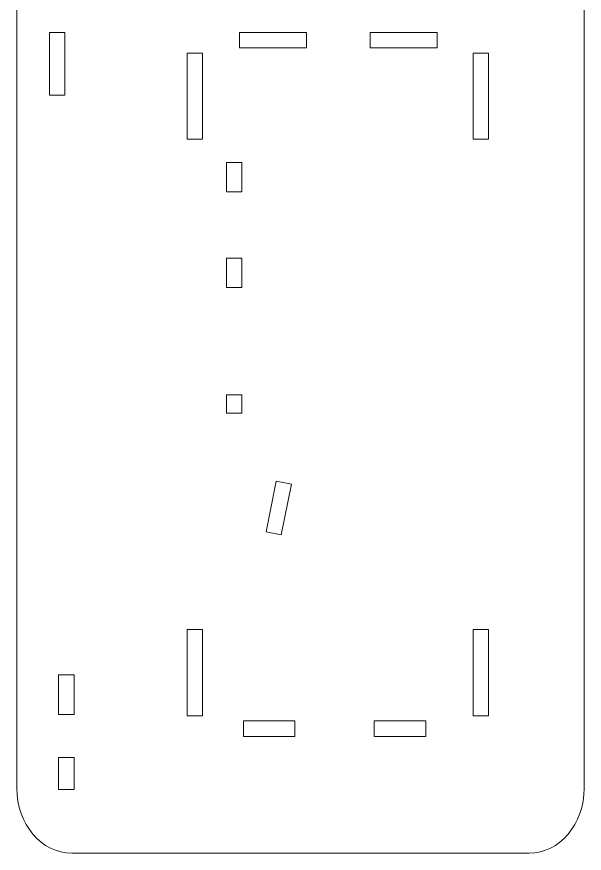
# Model space of a CAD drawing. Header units: centimetres. Extents: x -16.2 to 16.2, y -18.7 to 18.7.
# Drawn here: x 4.96 to 15.99, y -17.74 to -1.48 of the extents above; entities that cross this region are included whole.
import ezdxf

# ---------------------------------------------------------------- set-up
doc = ezdxf.new("R2010")
doc.units = ezdxf.units.CM
doc.header["$MEASUREMENT"] = 0
doc.layers.add('layer 1', color=7, linetype='Continuous')

msp = doc.modelspace()

# ---------------------------------------------------------------- linework, layer by layer
at = {"layer": 'layer 1', "color": 240, "lineweight": 9}
for points, knots in [([(15.98628, -1.17573), (15.98628, -1.17573), (15.98628, -16.47717), (15.98628, -16.47717), (15.98628, -16.47717), (15.98628, -17.17413), (15.50579, -17.74437), (14.91852, -17.74437), (14.91852, -17.74437), (14.91852, -17.74437), (6.0294, -17.74437), (6.0294, -17.74437), (6.0294, -17.74437), (5.44213, -17.74437), (4.96163, -17.17413), (4.96163, -16.47717), (4.96163, -16.47717), (4.96163, -16.47717), (4.96163, -1.17573), (4.96163, -1.17573), (4.96163, -1.17573), (4.96163, -0.47877), (5.44213, 0.09147), (6.0294, 0.09147), (6.0294, 0.09147), (6.0294, 0.09147), (14.91852, 0.09147), (14.91852, 0.09147), (14.91852, 0.09147), (15.50579, 0.09147), (15.98628, -0.47877), (15.98628, -1.17573)], [0, 0, 0, 0, 0.11111111, 0.11111111, 0.11111111, 0.11111111, 0.22222222, 0.22222222, 0.22222222, 0.22222222, 0.33333333, 0.33333333, 0.33333333, 0.33333333, 0.44444444, 0.44444444, 0.44444444, 0.44444444, 0.55555556, 0.55555556, 0.55555556, 0.55555556, 0.66666667, 0.66666667, 0.66666667, 0.66666667, 0.77777778, 0.77777778, 0.77777778, 0.77777778, 1, 1, 1, 1]), ([(5.89789, -1.78887), (5.89789, -1.78887), (5.89789, -3.00962), (5.89789, -3.00962), (5.89789, -3.00962), (5.89789, -3.00962), (5.59789, -3.00962), (5.59789, -3.00962), (5.59789, -3.00962), (5.59789, -3.00962), (5.59789, -1.78887), (5.59789, -1.78887), (5.59789, -1.78887), (5.59789, -1.78887), (5.89789, -1.78887), (5.89789, -1.78887)], [0, 0, 0, 0, 0.2, 0.2, 0.2, 0.2, 0.4, 0.4, 0.4, 0.4, 0.6, 0.6, 0.6, 0.6, 1, 1, 1, 1]), ([(10.58744, -2.08887), (10.58744, -2.08887), (9.28744, -2.08887), (9.28744, -2.08887), (9.28744, -2.08887), (9.28744, -2.08887), (9.28744, -1.78887), (9.28744, -1.78887), (9.28744, -1.78887), (9.28744, -1.78887), (10.58744, -1.78887), (10.58744, -1.78887), (10.58744, -1.78887), (10.58744, -1.78887), (10.58744, -2.08887), (10.58744, -2.08887)], [0, 0, 0, 0, 0.2, 0.2, 0.2, 0.2, 0.4, 0.4, 0.4, 0.4, 0.6, 0.6, 0.6, 0.6, 1, 1, 1, 1]), ([(13.12744, -2.08887), (13.12744, -2.08887), (11.82744, -2.08887), (11.82744, -2.08887), (11.82744, -2.08887), (11.82744, -2.08887), (11.82744, -1.78887), (11.82744, -1.78887), (11.82744, -1.78887), (11.82744, -1.78887), (13.12744, -1.78887), (13.12744, -1.78887), (13.12744, -1.78887), (13.12744, -1.78887), (13.12744, -2.08887), (13.12744, -2.08887)], [0, 0, 0, 0, 0.2, 0.2, 0.2, 0.2, 0.4, 0.4, 0.4, 0.4, 0.6, 0.6, 0.6, 0.6, 1, 1, 1, 1]), ([(8.57002, -2.18818), (8.57002, -2.18818), (8.57002, -3.86524), (8.57002, -3.86524), (8.57002, -3.86524), (8.57002, -3.86524), (8.27002, -3.86524), (8.27002, -3.86524), (8.27002, -3.86524), (8.27002, -3.86524), (8.27002, -2.18818), (8.27002, -2.18818), (8.27002, -2.18818), (8.27002, -2.18818), (8.57002, -2.18818), (8.57002, -2.18818)], [0, 0, 0, 0, 0.2, 0.2, 0.2, 0.2, 0.4, 0.4, 0.4, 0.4, 0.6, 0.6, 0.6, 0.6, 1, 1, 1, 1]), ([(14.1286, -2.18818), (14.1286, -2.18818), (14.1286, -3.86524), (14.1286, -3.86524), (14.1286, -3.86524), (14.1286, -3.86524), (13.8286, -3.86524), (13.8286, -3.86524), (13.8286, -3.86524), (13.8286, -3.86524), (13.8286, -2.18818), (13.8286, -2.18818), (13.8286, -2.18818), (13.8286, -2.18818), (14.1286, -2.18818), (14.1286, -2.18818)], [0, 0, 0, 0, 0.2, 0.2, 0.2, 0.2, 0.4, 0.4, 0.4, 0.4, 0.6, 0.6, 0.6, 0.6, 1, 1, 1, 1]), ([(9.337, -4.88381), (9.337, -4.88381), (9.337, -4.31555), (9.337, -4.31555), (9.337, -4.31555), (9.337, -4.31555), (9.03701, -4.31555), (9.03701, -4.31555), (9.03701, -4.31555), (9.03701, -4.31555), (9.03701, -4.88381), (9.03701, -4.88381), (9.03701, -4.88381), (9.03701, -4.88381), (9.337, -4.88381), (9.337, -4.88381)], [0, 0, 0, 0, 0.2, 0.2, 0.2, 0.2, 0.4, 0.4, 0.4, 0.4, 0.6, 0.6, 0.6, 0.6, 1, 1, 1, 1]), ([(9.337, -6.74798), (9.337, -6.74798), (9.337, -6.17279), (9.337, -6.17279), (9.337, -6.17279), (9.337, -6.17279), (9.03701, -6.17279), (9.03701, -6.17279), (9.03701, -6.17279), (9.03701, -6.17279), (9.03701, -6.74798), (9.03701, -6.74798), (9.03701, -6.74798), (9.03701, -6.74798), (9.337, -6.74798), (9.337, -6.74798)], [0, 0, 0, 0, 0.2, 0.2, 0.2, 0.2, 0.4, 0.4, 0.4, 0.4, 0.6, 0.6, 0.6, 0.6, 1, 1, 1, 1]), ([(9.337, -9.18734), (9.337, -9.18734), (9.337, -8.83391), (9.337, -8.83391), (9.337, -8.83391), (9.337, -8.83391), (9.03701, -8.83391), (9.03701, -8.83391), (9.03701, -8.83391), (9.03701, -8.83391), (9.03701, -9.18734), (9.03701, -9.18734), (9.03701, -9.18734), (9.03701, -9.18734), (9.337, -9.18734), (9.337, -9.18734)], [0, 0, 0, 0, 0.2, 0.2, 0.2, 0.2, 0.4, 0.4, 0.4, 0.4, 0.6, 0.6, 0.6, 0.6, 1, 1, 1, 1]), ([(10.29691, -10.5663), (10.29691, -10.5663), (10.10005, -11.55269), (10.10005, -11.55269), (10.10005, -11.55269), (10.10005, -11.55269), (9.80586, -11.49398), (9.80586, -11.49398), (9.80586, -11.49398), (9.80586, -11.49398), (10.00272, -10.50759), (10.00272, -10.50759), (10.00272, -10.50759), (10.00272, -10.50759), (10.29691, -10.5663), (10.29691, -10.5663)], [0, 0, 0, 0, 0.2, 0.2, 0.2, 0.2, 0.4, 0.4, 0.4, 0.4, 0.6, 0.6, 0.6, 0.6, 1, 1, 1, 1]), ([(8.57002, -13.3952), (8.57002, -13.3952), (8.57002, -15.07225), (8.57002, -15.07225), (8.57002, -15.07225), (8.57002, -15.07225), (8.27003, -15.07225), (8.27003, -15.07225), (8.27003, -15.07225), (8.27003, -15.07225), (8.27003, -13.3952), (8.27003, -13.3952), (8.27003, -13.3952), (8.27003, -13.3952), (8.57002, -13.3952), (8.57002, -13.3952)], [0, 0, 0, 0, 0.2, 0.2, 0.2, 0.2, 0.4, 0.4, 0.4, 0.4, 0.6, 0.6, 0.6, 0.6, 1, 1, 1, 1]), ([(14.1286, -13.3952), (14.1286, -13.3952), (14.1286, -15.07225), (14.1286, -15.07225), (14.1286, -15.07225), (14.1286, -15.07225), (13.82861, -15.07225), (13.82861, -15.07225), (13.82861, -15.07225), (13.82861, -15.07225), (13.82861, -13.3952), (13.82861, -13.3952), (13.82861, -13.3952), (13.82861, -13.3952), (14.1286, -13.3952), (14.1286, -13.3952)], [0, 0, 0, 0, 0.2, 0.2, 0.2, 0.2, 0.4, 0.4, 0.4, 0.4, 0.6, 0.6, 0.6, 0.6, 1, 1, 1, 1]), ([(6.07476, -14.2741), (6.07476, -14.2741), (6.07476, -15.04398), (6.07476, -15.04398), (6.07476, -15.04398), (6.07476, -15.04398), (5.77476, -15.04398), (5.77476, -15.04398), (5.77476, -15.04398), (5.77476, -15.04398), (5.77476, -14.2741), (5.77476, -14.2741), (5.77476, -14.2741), (5.77476, -14.2741), (6.07476, -14.2741), (6.07476, -14.2741)], [0, 0, 0, 0, 0.2, 0.2, 0.2, 0.2, 0.4, 0.4, 0.4, 0.4, 0.6, 0.6, 0.6, 0.6, 1, 1, 1, 1]), ([(9.36658, -15.17155), (9.36658, -15.17155), (10.36658, -15.17155), (10.36658, -15.17155), (10.36658, -15.17155), (10.36658, -15.17155), (10.36658, -15.47155), (10.36658, -15.47155), (10.36658, -15.47155), (10.36658, -15.47155), (9.36658, -15.47155), (9.36658, -15.47155), (9.36658, -15.47155), (9.36658, -15.47155), (9.36658, -15.17155), (9.36658, -15.17155)], [0, 0, 0, 0, 0.2, 0.2, 0.2, 0.2, 0.4, 0.4, 0.4, 0.4, 0.6, 0.6, 0.6, 0.6, 1, 1, 1, 1]), ([(11.90658, -15.17155), (11.90658, -15.17155), (12.90658, -15.17155), (12.90658, -15.17155), (12.90658, -15.17155), (12.90658, -15.17155), (12.90658, -15.47155), (12.90658, -15.47155), (12.90658, -15.47155), (12.90658, -15.47155), (11.90658, -15.47155), (11.90658, -15.47155), (11.90658, -15.47155), (11.90658, -15.47155), (11.90658, -15.17155), (11.90658, -15.17155)], [0, 0, 0, 0, 0.2, 0.2, 0.2, 0.2, 0.4, 0.4, 0.4, 0.4, 0.6, 0.6, 0.6, 0.6, 1, 1, 1, 1]), ([(6.07476, -15.88382), (6.07476, -15.88382), (6.07476, -16.50383), (6.07476, -16.50383), (6.07476, -16.50383), (6.07476, -16.50383), (5.77476, -16.50383), (5.77476, -16.50383), (5.77476, -16.50383), (5.77476, -16.50383), (5.77476, -15.88382), (5.77476, -15.88382), (5.77476, -15.88382), (5.77476, -15.88382), (6.07476, -15.88382), (6.07476, -15.88382)], [0, 0, 0, 0, 0.2, 0.2, 0.2, 0.2, 0.4, 0.4, 0.4, 0.4, 0.6, 0.6, 0.6, 0.6, 1, 1, 1, 1])]:
    msp.add_open_spline(points, degree=3, knots=knots, dxfattribs=at)

doc.saveas('drawing.dxf')
